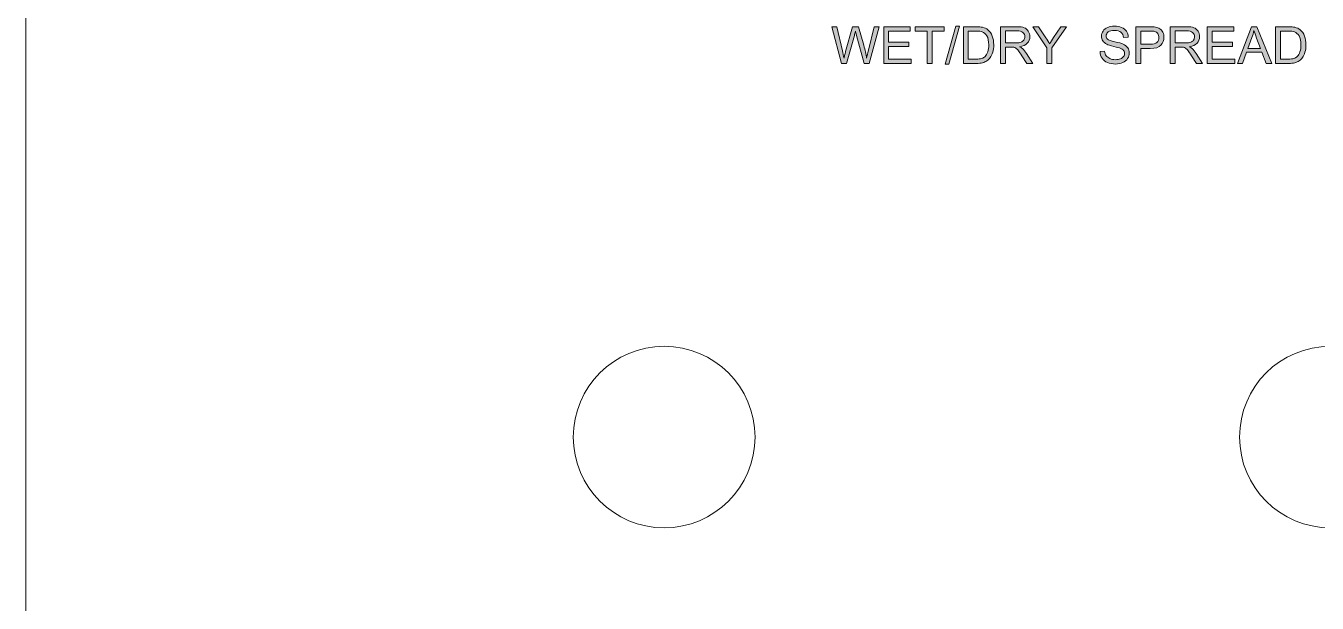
# Model space of a CAD drawing. Header units: inches. Extents: x 0 to 108, y -222 to 0.
# Drawn here: x 0.1 to 53.4, y -55.7 to -31.9 of the extents above; entities that cross this region are included whole.
import ezdxf

# ---------------------------------------------------------------- set-up
doc = ezdxf.new("R2010")
doc.units = ezdxf.units.IN
doc.header["$MEASUREMENT"] = 0
doc.layers.add('Decoupe', color=7, linetype='Continuous')
doc.layers.add('Impression', color=7, linetype='Continuous')

# ---------------------------------------------------------------- blocks, each defined once
blk = doc.blocks.new('block 2')
at = {"layer": 'Decoupe', "color": 240, "lineweight": 18, "true_color": 0xed1c24}
blk.add_lwpolyline([(107.823, -222.123), (0.127, -222.123), (0.127, -0.127), (107.823, -0.127), (107.823, -222.123)], dxfattribs=at)
for points in [[(30.225, -48.855), (30.225, -50.926), (28.546, -52.605), (26.475, -52.605), (24.404, -52.605), (22.725, -50.926), (22.725, -48.855), (22.725, -46.784), (24.404, -45.105), (26.475, -45.105), (28.546, -45.105), (30.225, -46.784), (30.225, -48.855)], [(57.725, -48.855), (57.725, -50.926), (56.046, -52.605), (53.975, -52.605), (51.904, -52.605), (50.225, -50.926), (50.225, -48.855), (50.225, -46.784), (51.904, -45.105), (53.975, -45.105), (56.046, -45.105), (57.725, -46.784), (57.725, -48.855)]]:
    blk.add_open_spline(points, degree=3, knots=[0, 0, 0, 0, 1, 1, 1, 2, 2, 2, 3, 3, 3, 4, 4, 4, 4], dxfattribs=at)
blk = doc.blocks.new('block 30')
at = {"layer": 'Impression', "true_color": 0x231f20}
h = blk.add_hatch(color=250, dxfattribs=at)
h.dxf.hatch_style = 2
edge = h.paths.add_edge_path()
edge.add_spline(control_points=[(33.8, -33.42), (33.8, -33.42), (33.398, -31.905), (33.398, -31.905), (33.398, -31.905), (33.603, -31.905), (33.603, -31.905), (33.603, -31.905), (33.834, -32.898), (33.834, -32.898), (33.859, -33.002), (33.88, -33.105), (33.898, -33.208), (33.937, -33.046), (33.959, -32.953), (33.966, -32.928), (33.966, -32.928), (34.255, -31.905), (34.255, -31.905), (34.255, -31.905), (34.496, -31.905), (34.496, -31.905), (34.496, -31.905), (34.713, -32.672), (34.713, -32.672), (34.768, -32.862), (34.807, -33.041), (34.831, -33.208), (34.851, -33.112), (34.876, -33.002), (34.907, -32.878), (34.907, -32.878), (35.144, -31.905), (35.144, -31.905), (35.144, -31.905), (35.346, -31.905), (35.346, -31.905), (35.346, -31.905), (34.931, -33.42), (34.931, -33.42), (34.931, -33.42), (34.737, -33.42), (34.737, -33.42), (34.737, -33.42), (34.418, -32.265), (34.418, -32.265), (34.391, -32.169), (34.375, -32.11), (34.37, -32.088), (34.354, -32.157), (34.34, -32.216), (34.326, -32.265), (34.326, -32.265), (34.004, -33.42), (34.004, -33.42), (34.004, -33.42), (33.8, -33.42), (33.8, -33.42)], knot_values=[0, 0, 0, 0, 1, 1, 1, 2, 2, 2, 3, 3, 3, 4, 4, 4, 5, 5, 5, 6, 6, 6, 7, 7, 7, 8, 8, 8, 9, 9, 9, 10, 10, 10, 11, 11, 11, 12, 12, 12, 13, 13, 13, 14, 14, 14, 15, 15, 15, 16, 16, 16, 17, 17, 17, 18, 18, 18, 19, 19, 19, 19], degree=3, periodic=1)
h = blk.add_hatch(color=250, dxfattribs=at)
h.dxf.hatch_style = 2
h.paths.add_polyline_path([(35.537, -33.42), (35.537, -31.905), (36.633, -31.905), (36.633, -32.083), (35.738, -32.083), (35.738, -32.548), (36.576, -32.548), (36.576, -32.725), (35.738, -32.725), (35.738, -33.241), (36.668, -33.241), (36.668, -33.42)])
h = blk.add_hatch(color=250, dxfattribs=at)
h.dxf.hatch_style = 2
h.paths.add_polyline_path([(37.33, -33.42), (37.33, -32.083), (36.831, -32.083), (36.831, -31.905), (38.032, -31.905), (38.032, -32.083), (37.531, -32.083), (37.531, -33.42)])
h = blk.add_hatch(color=250, dxfattribs=at)
h.dxf.hatch_style = 2
h.paths.add_polyline_path([(38.075, -33.446), (38.514, -31.879), (38.663, -31.879), (38.224, -33.446)])
h = blk.add_hatch(color=250, dxfattribs=at)
h.dxf.hatch_style = 2
edge = h.paths.add_edge_path()
edge.add_spline(control_points=[(38.826, -33.42), (38.826, -33.42), (38.826, -31.905), (38.826, -31.905), (38.826, -31.905), (39.348, -31.905), (39.348, -31.905), (39.466, -31.905), (39.556, -31.912), (39.618, -31.926), (39.704, -31.946), (39.778, -31.983), (39.84, -32.035), (39.92, -32.102), (39.979, -32.189), (40.019, -32.294), (40.059, -32.399), (40.079, -32.519), (40.079, -32.654), (40.079, -32.769), (40.065, -32.871), (40.038, -32.96), (40.011, -33.049), (39.977, -33.122), (39.935, -33.181), (39.893, -33.239), (39.847, -33.285), (39.797, -33.318), (39.747, -33.351), (39.686, -33.377), (39.616, -33.394), (39.545, -33.411), (39.464, -33.42), (39.373, -33.42), (39.373, -33.42), (38.826, -33.42), (38.826, -33.42)], knot_values=[0, 0, 0, 0, 1, 1, 1, 2, 2, 2, 3, 3, 3, 4, 4, 4, 5, 5, 5, 6, 6, 6, 7, 7, 7, 8, 8, 8, 9, 9, 9, 10, 10, 10, 11, 11, 11, 12, 12, 12, 12], degree=3, periodic=1)
edge = h.paths.add_edge_path()
edge.add_spline(control_points=[(39.026, -33.241), (39.026, -33.241), (39.35, -33.241), (39.35, -33.241), (39.45, -33.241), (39.528, -33.232), (39.585, -33.213), (39.642, -33.195), (39.687, -33.168), (39.721, -33.135), (39.768, -33.087), (39.805, -33.023), (39.832, -32.943), (39.858, -32.863), (39.872, -32.765), (39.872, -32.651), (39.872, -32.492), (39.846, -32.371), (39.794, -32.286), (39.742, -32.2), (39.679, -32.143), (39.604, -32.114), (39.55, -32.094), (39.464, -32.083), (39.345, -32.083), (39.345, -32.083), (39.026, -32.083), (39.026, -32.083), (39.026, -32.083), (39.026, -33.241), (39.026, -33.241)], knot_values=[0, 0, 0, 0, 1, 1, 1, 2, 2, 2, 3, 3, 3, 4, 4, 4, 5, 5, 5, 6, 6, 6, 7, 7, 7, 8, 8, 8, 9, 9, 9, 10, 10, 10, 10], degree=3, periodic=1)
h = blk.add_hatch(color=250, dxfattribs=at)
h.dxf.hatch_style = 2
edge = h.paths.add_edge_path()
edge.add_spline(control_points=[(40.358, -33.42), (40.358, -33.42), (40.358, -31.905), (40.358, -31.905), (40.358, -31.905), (41.029, -31.905), (41.029, -31.905), (41.164, -31.905), (41.267, -31.918), (41.337, -31.946), (41.408, -31.973), (41.464, -32.021), (41.506, -32.09), (41.548, -32.159), (41.569, -32.235), (41.569, -32.318), (41.569, -32.426), (41.534, -32.516), (41.464, -32.59), (41.395, -32.664), (41.287, -32.71), (41.142, -32.73), (41.195, -32.756), (41.235, -32.781), (41.263, -32.806), (41.322, -32.86), (41.377, -32.927), (41.429, -33.007), (41.429, -33.007), (41.693, -33.42), (41.693, -33.42), (41.693, -33.42), (41.441, -33.42), (41.441, -33.42), (41.441, -33.42), (41.24, -33.105), (41.24, -33.105), (41.182, -33.014), (41.133, -32.944), (41.096, -32.896), (41.058, -32.848), (41.024, -32.814), (40.994, -32.795), (40.964, -32.775), (40.933, -32.762), (40.902, -32.754), (40.88, -32.749), (40.842, -32.747), (40.791, -32.747), (40.791, -32.747), (40.558, -32.747), (40.558, -32.747), (40.558, -32.747), (40.558, -33.42), (40.558, -33.42), (40.558, -33.42), (40.358, -33.42), (40.358, -33.42)], knot_values=[0, 0, 0, 0, 1, 1, 1, 2, 2, 2, 3, 3, 3, 4, 4, 4, 5, 5, 5, 6, 6, 6, 7, 7, 7, 8, 8, 8, 9, 9, 9, 10, 10, 10, 11, 11, 11, 12, 12, 12, 13, 13, 13, 14, 14, 14, 15, 15, 15, 16, 16, 16, 17, 17, 17, 18, 18, 18, 19, 19, 19, 19], degree=3, periodic=1)
edge = h.paths.add_edge_path()
edge.add_spline(control_points=[(40.558, -32.573), (40.558, -32.573), (40.989, -32.573), (40.989, -32.573), (41.081, -32.573), (41.152, -32.564), (41.204, -32.545), (41.256, -32.526), (41.295, -32.496), (41.322, -32.454), (41.349, -32.412), (41.362, -32.367), (41.362, -32.318), (41.362, -32.246), (41.336, -32.188), (41.284, -32.141), (41.232, -32.095), (41.15, -32.072), (41.038, -32.072), (41.038, -32.072), (40.558, -32.072), (40.558, -32.072), (40.558, -32.072), (40.558, -32.573), (40.558, -32.573)], knot_values=[0, 0, 0, 0, 1, 1, 1, 2, 2, 2, 3, 3, 3, 4, 4, 4, 5, 5, 5, 6, 6, 6, 7, 7, 7, 8, 8, 8, 8], degree=3, periodic=1)
h = blk.add_hatch(color=250, dxfattribs=at)
h.dxf.hatch_style = 2
edge = h.paths.add_edge_path()
edge.add_spline(control_points=[(42.272, -33.42), (42.272, -33.42), (42.272, -32.778), (42.272, -32.778), (42.272, -32.778), (41.688, -31.905), (41.688, -31.905), (41.688, -31.905), (41.932, -31.905), (41.932, -31.905), (41.932, -31.905), (42.23, -32.362), (42.23, -32.362), (42.285, -32.447), (42.337, -32.532), (42.384, -32.618), (42.43, -32.539), (42.485, -32.449), (42.55, -32.35), (42.55, -32.35), (42.843, -31.905), (42.843, -31.905), (42.843, -31.905), (43.077, -31.905), (43.077, -31.905), (43.077, -31.905), (42.472, -32.778), (42.472, -32.778), (42.472, -32.778), (42.472, -33.42), (42.472, -33.42), (42.472, -33.42), (42.272, -33.42), (42.272, -33.42)], knot_values=[0, 0, 0, 0, 1, 1, 1, 2, 2, 2, 3, 3, 3, 4, 4, 4, 5, 5, 5, 6, 6, 6, 7, 7, 7, 8, 8, 8, 9, 9, 9, 10, 10, 10, 11, 11, 11, 11], degree=3, periodic=1)
at = {"layer": 'Impression', "lineweight": 0}
for points in [[(35.537, -33.42), (35.537, -31.905), (36.633, -31.905), (36.633, -32.083), (35.738, -32.083), (35.738, -32.548), (36.576, -32.548), (36.576, -32.725), (35.738, -32.725), (35.738, -33.241), (36.668, -33.241), (36.668, -33.42), (35.537, -33.42)], [(37.33, -33.42), (37.33, -32.083), (36.831, -32.083), (36.831, -31.905), (38.032, -31.905), (38.032, -32.083), (37.531, -32.083), (37.531, -33.42), (37.33, -33.42)], [(38.075, -33.446), (38.514, -31.879), (38.663, -31.879), (38.224, -33.446), (38.075, -33.446)]]:
    blk.add_lwpolyline(points, dxfattribs=at)
for points, knots in [([(33.8, -33.42), (33.8, -33.42), (33.398, -31.905), (33.398, -31.905), (33.398, -31.905), (33.603, -31.905), (33.603, -31.905), (33.603, -31.905), (33.834, -32.898), (33.834, -32.898), (33.859, -33.002), (33.88, -33.105), (33.898, -33.208), (33.937, -33.046), (33.959, -32.953), (33.966, -32.928), (33.966, -32.928), (34.255, -31.905), (34.255, -31.905), (34.255, -31.905), (34.496, -31.905), (34.496, -31.905), (34.496, -31.905), (34.713, -32.672), (34.713, -32.672), (34.768, -32.862), (34.807, -33.041), (34.831, -33.208), (34.851, -33.112), (34.876, -33.002), (34.907, -32.878), (34.907, -32.878), (35.144, -31.905), (35.144, -31.905), (35.144, -31.905), (35.346, -31.905), (35.346, -31.905), (35.346, -31.905), (34.931, -33.42), (34.931, -33.42), (34.931, -33.42), (34.737, -33.42), (34.737, -33.42), (34.737, -33.42), (34.418, -32.265), (34.418, -32.265), (34.391, -32.169), (34.375, -32.11), (34.37, -32.088), (34.354, -32.157), (34.34, -32.216), (34.326, -32.265), (34.326, -32.265), (34.004, -33.42), (34.004, -33.42), (34.004, -33.42), (33.8, -33.42), (33.8, -33.42)], [0, 0, 0, 0, 1, 1, 1, 2, 2, 2, 3, 3, 3, 4, 4, 4, 5, 5, 5, 6, 6, 6, 7, 7, 7, 8, 8, 8, 9, 9, 9, 10, 10, 10, 11, 11, 11, 12, 12, 12, 13, 13, 13, 14, 14, 14, 15, 15, 15, 16, 16, 16, 17, 17, 17, 18, 18, 18, 19, 19, 19, 19]), ([(38.826, -33.42), (38.826, -33.42), (38.826, -31.905), (38.826, -31.905), (38.826, -31.905), (39.348, -31.905), (39.348, -31.905), (39.466, -31.905), (39.556, -31.912), (39.618, -31.926), (39.704, -31.946), (39.778, -31.983), (39.84, -32.035), (39.92, -32.102), (39.979, -32.189), (40.019, -32.294), (40.059, -32.399), (40.079, -32.519), (40.079, -32.654), (40.079, -32.769), (40.065, -32.871), (40.038, -32.96), (40.011, -33.049), (39.977, -33.122), (39.935, -33.181), (39.893, -33.239), (39.847, -33.285), (39.797, -33.318), (39.747, -33.351), (39.686, -33.377), (39.616, -33.394), (39.545, -33.411), (39.464, -33.42), (39.373, -33.42), (39.373, -33.42), (38.826, -33.42), (38.826, -33.42)], [0, 0, 0, 0, 1, 1, 1, 2, 2, 2, 3, 3, 3, 4, 4, 4, 5, 5, 5, 6, 6, 6, 7, 7, 7, 8, 8, 8, 9, 9, 9, 10, 10, 10, 11, 11, 11, 12, 12, 12, 12]), ([(40.358, -33.42), (40.358, -33.42), (40.358, -31.905), (40.358, -31.905), (40.358, -31.905), (41.029, -31.905), (41.029, -31.905), (41.164, -31.905), (41.267, -31.918), (41.337, -31.946), (41.408, -31.973), (41.464, -32.021), (41.506, -32.09), (41.548, -32.159), (41.569, -32.235), (41.569, -32.318), (41.569, -32.426), (41.534, -32.516), (41.464, -32.59), (41.395, -32.664), (41.287, -32.71), (41.142, -32.73), (41.195, -32.756), (41.235, -32.781), (41.263, -32.806), (41.322, -32.86), (41.377, -32.927), (41.429, -33.007), (41.429, -33.007), (41.693, -33.42), (41.693, -33.42), (41.693, -33.42), (41.441, -33.42), (41.441, -33.42), (41.441, -33.42), (41.24, -33.105), (41.24, -33.105), (41.182, -33.014), (41.133, -32.944), (41.096, -32.896), (41.058, -32.848), (41.024, -32.814), (40.994, -32.795), (40.964, -32.775), (40.933, -32.762), (40.902, -32.754), (40.88, -32.749), (40.842, -32.747), (40.791, -32.747), (40.791, -32.747), (40.558, -32.747), (40.558, -32.747), (40.558, -32.747), (40.558, -33.42), (40.558, -33.42), (40.558, -33.42), (40.358, -33.42), (40.358, -33.42)], [0, 0, 0, 0, 1, 1, 1, 2, 2, 2, 3, 3, 3, 4, 4, 4, 5, 5, 5, 6, 6, 6, 7, 7, 7, 8, 8, 8, 9, 9, 9, 10, 10, 10, 11, 11, 11, 12, 12, 12, 13, 13, 13, 14, 14, 14, 15, 15, 15, 16, 16, 16, 17, 17, 17, 18, 18, 18, 19, 19, 19, 19]), ([(42.272, -33.42), (42.272, -33.42), (42.272, -32.778), (42.272, -32.778), (42.272, -32.778), (41.688, -31.905), (41.688, -31.905), (41.688, -31.905), (41.932, -31.905), (41.932, -31.905), (41.932, -31.905), (42.23, -32.362), (42.23, -32.362), (42.285, -32.447), (42.337, -32.532), (42.384, -32.618), (42.43, -32.539), (42.485, -32.449), (42.55, -32.35), (42.55, -32.35), (42.843, -31.905), (42.843, -31.905), (42.843, -31.905), (43.077, -31.905), (43.077, -31.905), (43.077, -31.905), (42.472, -32.778), (42.472, -32.778), (42.472, -32.778), (42.472, -33.42), (42.472, -33.42), (42.472, -33.42), (42.272, -33.42), (42.272, -33.42)], [0, 0, 0, 0, 1, 1, 1, 2, 2, 2, 3, 3, 3, 4, 4, 4, 5, 5, 5, 6, 6, 6, 7, 7, 7, 8, 8, 8, 9, 9, 9, 10, 10, 10, 11, 11, 11, 11]), ([(39.026, -33.241), (39.026, -33.241), (39.35, -33.241), (39.35, -33.241), (39.45, -33.241), (39.528, -33.232), (39.585, -33.213), (39.642, -33.195), (39.687, -33.168), (39.721, -33.135), (39.768, -33.087), (39.805, -33.023), (39.832, -32.943), (39.858, -32.863), (39.872, -32.765), (39.872, -32.651), (39.872, -32.492), (39.846, -32.371), (39.794, -32.286), (39.742, -32.2), (39.679, -32.143), (39.604, -32.114), (39.55, -32.094), (39.464, -32.083), (39.345, -32.083), (39.345, -32.083), (39.026, -32.083), (39.026, -32.083), (39.026, -32.083), (39.026, -33.241), (39.026, -33.241)], [0, 0, 0, 0, 1, 1, 1, 2, 2, 2, 3, 3, 3, 4, 4, 4, 5, 5, 5, 6, 6, 6, 7, 7, 7, 8, 8, 8, 9, 9, 9, 10, 10, 10, 10]), ([(40.558, -32.573), (40.558, -32.573), (40.989, -32.573), (40.989, -32.573), (41.081, -32.573), (41.152, -32.564), (41.204, -32.545), (41.256, -32.526), (41.295, -32.496), (41.322, -32.454), (41.349, -32.412), (41.362, -32.367), (41.362, -32.318), (41.362, -32.246), (41.336, -32.188), (41.284, -32.141), (41.232, -32.095), (41.15, -32.072), (41.038, -32.072), (41.038, -32.072), (40.558, -32.072), (40.558, -32.072), (40.558, -32.072), (40.558, -32.573), (40.558, -32.573)], [0, 0, 0, 0, 1, 1, 1, 2, 2, 2, 3, 3, 3, 4, 4, 4, 5, 5, 5, 6, 6, 6, 7, 7, 7, 8, 8, 8, 8])]:
    blk.add_open_spline(points, degree=3, knots=knots, dxfattribs=at)
blk = doc.blocks.new('block 31')
at = {"layer": 'Impression', "true_color": 0x231f20}
h = blk.add_hatch(color=250, dxfattribs=at)
h.dxf.hatch_style = 2
edge = h.paths.add_edge_path()
edge.add_spline(control_points=[(44.468, -32.933), (44.468, -32.933), (44.657, -32.917), (44.657, -32.917), (44.666, -32.992), (44.687, -33.054), (44.719, -33.103), (44.752, -33.152), (44.803, -33.191), (44.872, -33.221), (44.941, -33.251), (45.018, -33.266), (45.105, -33.266), (45.181, -33.266), (45.249, -33.254), (45.307, -33.232), (45.366, -33.209), (45.409, -33.178), (45.438, -33.138), (45.466, -33.099), (45.481, -33.055), (45.481, -33.008), (45.481, -32.961), (45.467, -32.919), (45.439, -32.884), (45.412, -32.848), (45.366, -32.819), (45.303, -32.795), (45.262, -32.779), (45.172, -32.754), (45.033, -32.721), (44.894, -32.687), (44.797, -32.656), (44.741, -32.626), (44.668, -32.588), (44.614, -32.541), (44.579, -32.485), (44.543, -32.429), (44.526, -32.366), (44.526, -32.296), (44.526, -32.22), (44.547, -32.148), (44.591, -32.082), (44.634, -32.015), (44.698, -31.965), (44.781, -31.931), (44.864, -31.896), (44.957, -31.879), (45.059, -31.879), (45.171, -31.879), (45.271, -31.897), (45.356, -31.933), (45.442, -31.969), (45.508, -32.023), (45.554, -32.093), (45.6, -32.163), (45.625, -32.243), (45.629, -32.332), (45.629, -32.332), (45.436, -32.346), (45.436, -32.346), (45.426, -32.25), (45.391, -32.178), (45.331, -32.129), (45.272, -32.08), (45.184, -32.056), (45.067, -32.056), (44.946, -32.056), (44.858, -32.078), (44.802, -32.122), (44.747, -32.167), (44.719, -32.22), (44.719, -32.283), (44.719, -32.337), (44.739, -32.382), (44.778, -32.417), (44.817, -32.452), (44.917, -32.488), (45.08, -32.525), (45.243, -32.562), (45.355, -32.594), (45.416, -32.622), (45.504, -32.663), (45.569, -32.714), (45.611, -32.776), (45.653, -32.839), (45.674, -32.911), (45.674, -32.992), (45.674, -33.073), (45.651, -33.149), (45.605, -33.22), (45.559, -33.291), (45.492, -33.347), (45.406, -33.386), (45.319, -33.426), (45.222, -33.446), (45.114, -33.446), (44.977, -33.446), (44.862, -33.426), (44.769, -33.386), (44.676, -33.346), (44.604, -33.286), (44.551, -33.205), (44.498, -33.125), (44.471, -33.034), (44.468, -32.933)], knot_values=[0, 0, 0, 0, 1, 1, 1, 2, 2, 2, 3, 3, 3, 4, 4, 4, 5, 5, 5, 6, 6, 6, 7, 7, 7, 8, 8, 8, 9, 9, 9, 10, 10, 10, 11, 11, 11, 12, 12, 12, 13, 13, 13, 14, 14, 14, 15, 15, 15, 16, 16, 16, 17, 17, 17, 18, 18, 18, 19, 19, 19, 20, 20, 20, 21, 21, 21, 22, 22, 22, 23, 23, 23, 24, 24, 24, 25, 25, 25, 26, 26, 26, 27, 27, 27, 28, 28, 28, 29, 29, 29, 30, 30, 30, 31, 31, 31, 32, 32, 32, 33, 33, 33, 34, 34, 34, 35, 35, 35, 35], degree=3, periodic=1)
h = blk.add_hatch(color=250, dxfattribs=at)
h.dxf.hatch_style = 2
edge = h.paths.add_edge_path()
edge.add_spline(control_points=[(45.948, -33.42), (45.948, -33.42), (45.948, -31.905), (45.948, -31.905), (45.948, -31.905), (46.519, -31.905), (46.519, -31.905), (46.62, -31.905), (46.697, -31.91), (46.75, -31.919), (46.824, -31.932), (46.887, -31.955), (46.937, -31.99), (46.987, -32.025), (47.028, -32.073), (47.059, -32.136), (47.089, -32.199), (47.104, -32.268), (47.104, -32.343), (47.104, -32.472), (47.063, -32.581), (46.981, -32.67), (46.899, -32.759), (46.751, -32.804), (46.537, -32.804), (46.537, -32.804), (46.148, -32.804), (46.148, -32.804), (46.148, -32.804), (46.148, -33.42), (46.148, -33.42), (46.148, -33.42), (45.948, -33.42), (45.948, -33.42)], knot_values=[0, 0, 0, 0, 1, 1, 1, 2, 2, 2, 3, 3, 3, 4, 4, 4, 5, 5, 5, 6, 6, 6, 7, 7, 7, 8, 8, 8, 9, 9, 9, 10, 10, 10, 11, 11, 11, 11], degree=3, periodic=1)
edge = h.paths.add_edge_path()
edge.add_spline(control_points=[(46.148, -32.625), (46.148, -32.625), (46.54, -32.625), (46.54, -32.625), (46.67, -32.625), (46.762, -32.601), (46.816, -32.553), (46.871, -32.504), (46.898, -32.437), (46.898, -32.349), (46.898, -32.286), (46.882, -32.231), (46.85, -32.186), (46.817, -32.141), (46.775, -32.111), (46.723, -32.097), (46.689, -32.088), (46.627, -32.083), (46.536, -32.083), (46.536, -32.083), (46.148, -32.083), (46.148, -32.083), (46.148, -32.083), (46.148, -32.625), (46.148, -32.625)], knot_values=[0, 0, 0, 0, 1, 1, 1, 2, 2, 2, 3, 3, 3, 4, 4, 4, 5, 5, 5, 6, 6, 6, 7, 7, 7, 8, 8, 8, 8], degree=3, periodic=1)
h = blk.add_hatch(color=250, dxfattribs=at)
h.dxf.hatch_style = 2
edge = h.paths.add_edge_path()
edge.add_spline(control_points=[(47.363, -33.42), (47.363, -33.42), (47.363, -31.905), (47.363, -31.905), (47.363, -31.905), (48.035, -31.905), (48.035, -31.905), (48.17, -31.905), (48.272, -31.918), (48.343, -31.946), (48.413, -31.973), (48.469, -32.021), (48.511, -32.09), (48.553, -32.159), (48.574, -32.235), (48.574, -32.318), (48.574, -32.426), (48.539, -32.516), (48.47, -32.59), (48.4, -32.664), (48.293, -32.71), (48.147, -32.73), (48.2, -32.756), (48.241, -32.781), (48.268, -32.806), (48.327, -32.86), (48.382, -32.927), (48.435, -33.007), (48.435, -33.007), (48.698, -33.42), (48.698, -33.42), (48.698, -33.42), (48.446, -33.42), (48.446, -33.42), (48.446, -33.42), (48.245, -33.105), (48.245, -33.105), (48.187, -33.014), (48.139, -32.944), (48.101, -32.896), (48.063, -32.848), (48.029, -32.814), (47.999, -32.795), (47.969, -32.775), (47.939, -32.762), (47.907, -32.754), (47.885, -32.749), (47.848, -32.747), (47.796, -32.747), (47.796, -32.747), (47.563, -32.747), (47.563, -32.747), (47.563, -32.747), (47.563, -33.42), (47.563, -33.42), (47.563, -33.42), (47.363, -33.42), (47.363, -33.42)], knot_values=[0, 0, 0, 0, 1, 1, 1, 2, 2, 2, 3, 3, 3, 4, 4, 4, 5, 5, 5, 6, 6, 6, 7, 7, 7, 8, 8, 8, 9, 9, 9, 10, 10, 10, 11, 11, 11, 12, 12, 12, 13, 13, 13, 14, 14, 14, 15, 15, 15, 16, 16, 16, 17, 17, 17, 18, 18, 18, 19, 19, 19, 19], degree=3, periodic=1)
edge = h.paths.add_edge_path()
edge.add_spline(control_points=[(47.563, -32.573), (47.563, -32.573), (47.994, -32.573), (47.994, -32.573), (48.086, -32.573), (48.158, -32.564), (48.209, -32.545), (48.261, -32.526), (48.3, -32.496), (48.327, -32.454), (48.354, -32.412), (48.367, -32.367), (48.367, -32.318), (48.367, -32.246), (48.341, -32.188), (48.289, -32.141), (48.237, -32.095), (48.155, -32.072), (48.043, -32.072), (48.043, -32.072), (47.563, -32.072), (47.563, -32.072), (47.563, -32.072), (47.563, -32.573), (47.563, -32.573)], knot_values=[0, 0, 0, 0, 1, 1, 1, 2, 2, 2, 3, 3, 3, 4, 4, 4, 5, 5, 5, 6, 6, 6, 7, 7, 7, 8, 8, 8, 8], degree=3, periodic=1)
h = blk.add_hatch(color=250, dxfattribs=at)
h.dxf.hatch_style = 2
h.paths.add_polyline_path([(48.892, -33.42), (48.892, -31.905), (49.988, -31.905), (49.988, -32.083), (49.093, -32.083), (49.093, -32.548), (49.931, -32.548), (49.931, -32.725), (49.093, -32.725), (49.093, -33.241), (50.023, -33.241), (50.023, -33.42)])
h = blk.add_hatch(color=250, dxfattribs=at)
h.dxf.hatch_style = 2
h.paths.add_polyline_path([(50.134, -33.42), (50.716, -31.905), (50.932, -31.905), (51.552, -33.42), (51.323, -33.42), (51.147, -32.961), (50.513, -32.961), (50.347, -33.42)])
edge = h.paths.add_edge_path()
edge.add_spline(control_points=[(50.571, -32.798), (50.571, -32.798), (51.085, -32.798), (51.085, -32.798), (51.085, -32.798), (50.926, -32.378), (50.926, -32.378), (50.878, -32.251), (50.842, -32.146), (50.819, -32.064), (50.8, -32.161), (50.772, -32.257), (50.737, -32.353), (50.737, -32.353), (50.571, -32.798), (50.571, -32.798)], knot_values=[0, 0, 0, 0, 1, 1, 1, 2, 2, 2, 3, 3, 3, 4, 4, 4, 5, 5, 5, 5], degree=3, periodic=1)
h = blk.add_hatch(color=250, dxfattribs=at)
h.dxf.hatch_style = 2
edge = h.paths.add_edge_path()
edge.add_spline(control_points=[(51.712, -33.42), (51.712, -33.42), (51.712, -31.905), (51.712, -31.905), (51.712, -31.905), (52.234, -31.905), (52.234, -31.905), (52.352, -31.905), (52.442, -31.912), (52.504, -31.926), (52.59, -31.946), (52.664, -31.983), (52.726, -32.035), (52.806, -32.102), (52.865, -32.189), (52.905, -32.294), (52.945, -32.399), (52.965, -32.519), (52.965, -32.654), (52.965, -32.769), (52.951, -32.871), (52.924, -32.96), (52.897, -33.049), (52.863, -33.122), (52.821, -33.181), (52.779, -33.239), (52.733, -33.285), (52.683, -33.318), (52.633, -33.351), (52.573, -33.377), (52.502, -33.394), (52.431, -33.411), (52.35, -33.42), (52.259, -33.42), (52.259, -33.42), (51.712, -33.42), (51.712, -33.42)], knot_values=[0, 0, 0, 0, 1, 1, 1, 2, 2, 2, 3, 3, 3, 4, 4, 4, 5, 5, 5, 6, 6, 6, 7, 7, 7, 8, 8, 8, 9, 9, 9, 10, 10, 10, 11, 11, 11, 12, 12, 12, 12], degree=3, periodic=1)
edge = h.paths.add_edge_path()
edge.add_spline(control_points=[(51.912, -33.241), (51.912, -33.241), (52.236, -33.241), (52.236, -33.241), (52.336, -33.241), (52.414, -33.232), (52.471, -33.213), (52.528, -33.195), (52.573, -33.168), (52.607, -33.135), (52.654, -33.087), (52.691, -33.023), (52.718, -32.943), (52.744, -32.863), (52.758, -32.765), (52.758, -32.651), (52.758, -32.492), (52.732, -32.371), (52.68, -32.286), (52.628, -32.2), (52.565, -32.143), (52.49, -32.114), (52.436, -32.094), (52.35, -32.083), (52.231, -32.083), (52.231, -32.083), (51.912, -32.083), (51.912, -32.083), (51.912, -32.083), (51.912, -33.241), (51.912, -33.241)], knot_values=[0, 0, 0, 0, 1, 1, 1, 2, 2, 2, 3, 3, 3, 4, 4, 4, 5, 5, 5, 6, 6, 6, 7, 7, 7, 8, 8, 8, 9, 9, 9, 10, 10, 10, 10], degree=3, periodic=1)
at = {"layer": 'Impression', "lineweight": 0}
for points in [[(48.892, -33.42), (48.892, -31.905), (49.988, -31.905), (49.988, -32.083), (49.093, -32.083), (49.093, -32.548), (49.931, -32.548), (49.931, -32.725), (49.093, -32.725), (49.093, -33.241), (50.023, -33.241), (50.023, -33.42), (48.892, -33.42)], [(50.134, -33.42), (50.716, -31.905), (50.932, -31.905), (51.552, -33.42), (51.323, -33.42), (51.147, -32.961), (50.513, -32.961), (50.347, -33.42), (50.134, -33.42)]]:
    blk.add_lwpolyline(points, dxfattribs=at)
for points, knots in [([(44.468, -32.933), (44.468, -32.933), (44.657, -32.917), (44.657, -32.917), (44.666, -32.992), (44.687, -33.054), (44.719, -33.103), (44.752, -33.152), (44.803, -33.191), (44.872, -33.221), (44.941, -33.251), (45.018, -33.266), (45.105, -33.266), (45.181, -33.266), (45.249, -33.254), (45.307, -33.232), (45.366, -33.209), (45.409, -33.178), (45.438, -33.138), (45.466, -33.099), (45.481, -33.055), (45.481, -33.008), (45.481, -32.961), (45.467, -32.919), (45.439, -32.884), (45.412, -32.848), (45.366, -32.819), (45.303, -32.795), (45.262, -32.779), (45.172, -32.754), (45.033, -32.721), (44.894, -32.687), (44.797, -32.656), (44.741, -32.626), (44.668, -32.588), (44.614, -32.541), (44.579, -32.485), (44.543, -32.429), (44.526, -32.366), (44.526, -32.296), (44.526, -32.22), (44.547, -32.148), (44.591, -32.082), (44.634, -32.015), (44.698, -31.965), (44.781, -31.931), (44.864, -31.896), (44.957, -31.879), (45.059, -31.879), (45.171, -31.879), (45.271, -31.897), (45.356, -31.933), (45.442, -31.969), (45.508, -32.023), (45.554, -32.093), (45.6, -32.163), (45.625, -32.243), (45.629, -32.332), (45.629, -32.332), (45.436, -32.346), (45.436, -32.346), (45.426, -32.25), (45.391, -32.178), (45.331, -32.129), (45.272, -32.08), (45.184, -32.056), (45.067, -32.056), (44.946, -32.056), (44.858, -32.078), (44.802, -32.122), (44.747, -32.167), (44.719, -32.22), (44.719, -32.283), (44.719, -32.337), (44.739, -32.382), (44.778, -32.417), (44.817, -32.452), (44.917, -32.488), (45.08, -32.525), (45.243, -32.562), (45.355, -32.594), (45.416, -32.622), (45.504, -32.663), (45.569, -32.714), (45.611, -32.776), (45.653, -32.839), (45.674, -32.911), (45.674, -32.992), (45.674, -33.073), (45.651, -33.149), (45.605, -33.22), (45.559, -33.291), (45.492, -33.347), (45.406, -33.386), (45.319, -33.426), (45.222, -33.446), (45.114, -33.446), (44.977, -33.446), (44.862, -33.426), (44.769, -33.386), (44.676, -33.346), (44.604, -33.286), (44.551, -33.205), (44.498, -33.125), (44.471, -33.034), (44.468, -32.933)], [0, 0, 0, 0, 1, 1, 1, 2, 2, 2, 3, 3, 3, 4, 4, 4, 5, 5, 5, 6, 6, 6, 7, 7, 7, 8, 8, 8, 9, 9, 9, 10, 10, 10, 11, 11, 11, 12, 12, 12, 13, 13, 13, 14, 14, 14, 15, 15, 15, 16, 16, 16, 17, 17, 17, 18, 18, 18, 19, 19, 19, 20, 20, 20, 21, 21, 21, 22, 22, 22, 23, 23, 23, 24, 24, 24, 25, 25, 25, 26, 26, 26, 27, 27, 27, 28, 28, 28, 29, 29, 29, 30, 30, 30, 31, 31, 31, 32, 32, 32, 33, 33, 33, 34, 34, 34, 35, 35, 35, 35]), ([(45.948, -33.42), (45.948, -33.42), (45.948, -31.905), (45.948, -31.905), (45.948, -31.905), (46.519, -31.905), (46.519, -31.905), (46.62, -31.905), (46.697, -31.91), (46.75, -31.919), (46.824, -31.932), (46.887, -31.955), (46.937, -31.99), (46.987, -32.025), (47.028, -32.073), (47.059, -32.136), (47.089, -32.199), (47.104, -32.268), (47.104, -32.343), (47.104, -32.472), (47.063, -32.581), (46.981, -32.67), (46.899, -32.759), (46.751, -32.804), (46.537, -32.804), (46.537, -32.804), (46.148, -32.804), (46.148, -32.804), (46.148, -32.804), (46.148, -33.42), (46.148, -33.42), (46.148, -33.42), (45.948, -33.42), (45.948, -33.42)], [0, 0, 0, 0, 1, 1, 1, 2, 2, 2, 3, 3, 3, 4, 4, 4, 5, 5, 5, 6, 6, 6, 7, 7, 7, 8, 8, 8, 9, 9, 9, 10, 10, 10, 11, 11, 11, 11]), ([(47.363, -33.42), (47.363, -33.42), (47.363, -31.905), (47.363, -31.905), (47.363, -31.905), (48.035, -31.905), (48.035, -31.905), (48.17, -31.905), (48.272, -31.918), (48.343, -31.946), (48.413, -31.973), (48.469, -32.021), (48.511, -32.09), (48.553, -32.159), (48.574, -32.235), (48.574, -32.318), (48.574, -32.426), (48.539, -32.516), (48.47, -32.59), (48.4, -32.664), (48.293, -32.71), (48.147, -32.73), (48.2, -32.756), (48.241, -32.781), (48.268, -32.806), (48.327, -32.86), (48.382, -32.927), (48.435, -33.007), (48.435, -33.007), (48.698, -33.42), (48.698, -33.42), (48.698, -33.42), (48.446, -33.42), (48.446, -33.42), (48.446, -33.42), (48.245, -33.105), (48.245, -33.105), (48.187, -33.014), (48.139, -32.944), (48.101, -32.896), (48.063, -32.848), (48.029, -32.814), (47.999, -32.795), (47.969, -32.775), (47.939, -32.762), (47.907, -32.754), (47.885, -32.749), (47.848, -32.747), (47.796, -32.747), (47.796, -32.747), (47.563, -32.747), (47.563, -32.747), (47.563, -32.747), (47.563, -33.42), (47.563, -33.42), (47.563, -33.42), (47.363, -33.42), (47.363, -33.42)], [0, 0, 0, 0, 1, 1, 1, 2, 2, 2, 3, 3, 3, 4, 4, 4, 5, 5, 5, 6, 6, 6, 7, 7, 7, 8, 8, 8, 9, 9, 9, 10, 10, 10, 11, 11, 11, 12, 12, 12, 13, 13, 13, 14, 14, 14, 15, 15, 15, 16, 16, 16, 17, 17, 17, 18, 18, 18, 19, 19, 19, 19]), ([(51.712, -33.42), (51.712, -33.42), (51.712, -31.905), (51.712, -31.905), (51.712, -31.905), (52.234, -31.905), (52.234, -31.905), (52.352, -31.905), (52.442, -31.912), (52.504, -31.926), (52.59, -31.946), (52.664, -31.983), (52.726, -32.035), (52.806, -32.102), (52.865, -32.189), (52.905, -32.294), (52.945, -32.399), (52.965, -32.519), (52.965, -32.654), (52.965, -32.769), (52.951, -32.871), (52.924, -32.96), (52.897, -33.049), (52.863, -33.122), (52.821, -33.181), (52.779, -33.239), (52.733, -33.285), (52.683, -33.318), (52.633, -33.351), (52.573, -33.377), (52.502, -33.394), (52.431, -33.411), (52.35, -33.42), (52.259, -33.42), (52.259, -33.42), (51.712, -33.42), (51.712, -33.42)], [0, 0, 0, 0, 1, 1, 1, 2, 2, 2, 3, 3, 3, 4, 4, 4, 5, 5, 5, 6, 6, 6, 7, 7, 7, 8, 8, 8, 9, 9, 9, 10, 10, 10, 11, 11, 11, 12, 12, 12, 12]), ([(46.148, -32.625), (46.148, -32.625), (46.54, -32.625), (46.54, -32.625), (46.67, -32.625), (46.762, -32.601), (46.816, -32.553), (46.871, -32.504), (46.898, -32.437), (46.898, -32.349), (46.898, -32.286), (46.882, -32.231), (46.85, -32.186), (46.817, -32.141), (46.775, -32.111), (46.723, -32.097), (46.689, -32.088), (46.627, -32.083), (46.536, -32.083), (46.536, -32.083), (46.148, -32.083), (46.148, -32.083), (46.148, -32.083), (46.148, -32.625), (46.148, -32.625)], [0, 0, 0, 0, 1, 1, 1, 2, 2, 2, 3, 3, 3, 4, 4, 4, 5, 5, 5, 6, 6, 6, 7, 7, 7, 8, 8, 8, 8]), ([(47.563, -32.573), (47.563, -32.573), (47.994, -32.573), (47.994, -32.573), (48.086, -32.573), (48.158, -32.564), (48.209, -32.545), (48.261, -32.526), (48.3, -32.496), (48.327, -32.454), (48.354, -32.412), (48.367, -32.367), (48.367, -32.318), (48.367, -32.246), (48.341, -32.188), (48.289, -32.141), (48.237, -32.095), (48.155, -32.072), (48.043, -32.072), (48.043, -32.072), (47.563, -32.072), (47.563, -32.072), (47.563, -32.072), (47.563, -32.573), (47.563, -32.573)], [0, 0, 0, 0, 1, 1, 1, 2, 2, 2, 3, 3, 3, 4, 4, 4, 5, 5, 5, 6, 6, 6, 7, 7, 7, 8, 8, 8, 8]), ([(50.571, -32.798), (50.571, -32.798), (51.085, -32.798), (51.085, -32.798), (51.085, -32.798), (50.926, -32.378), (50.926, -32.378), (50.878, -32.251), (50.842, -32.146), (50.819, -32.064), (50.8, -32.161), (50.772, -32.257), (50.737, -32.353), (50.737, -32.353), (50.571, -32.798), (50.571, -32.798)], [0, 0, 0, 0, 1, 1, 1, 2, 2, 2, 3, 3, 3, 4, 4, 4, 5, 5, 5, 5]), ([(51.912, -33.241), (51.912, -33.241), (52.236, -33.241), (52.236, -33.241), (52.336, -33.241), (52.414, -33.232), (52.471, -33.213), (52.528, -33.195), (52.573, -33.168), (52.607, -33.135), (52.654, -33.087), (52.691, -33.023), (52.718, -32.943), (52.744, -32.863), (52.758, -32.765), (52.758, -32.651), (52.758, -32.492), (52.732, -32.371), (52.68, -32.286), (52.628, -32.2), (52.565, -32.143), (52.49, -32.114), (52.436, -32.094), (52.35, -32.083), (52.231, -32.083), (52.231, -32.083), (51.912, -32.083), (51.912, -32.083), (51.912, -32.083), (51.912, -33.241), (51.912, -33.241)], [0, 0, 0, 0, 1, 1, 1, 2, 2, 2, 3, 3, 3, 4, 4, 4, 5, 5, 5, 6, 6, 6, 7, 7, 7, 8, 8, 8, 9, 9, 9, 10, 10, 10, 10])]:
    blk.add_open_spline(points, degree=3, knots=knots, dxfattribs=at)

msp = doc.modelspace()

# ---------------------------------------------------------------- block references
at = {"layer": 'Decoupe'}
msp.add_blockref('block 2', (0, 0), dxfattribs=at)
at = {"layer": 'Impression'}
for name in ['block 30', 'block 31']:
    msp.add_blockref(name, (0, 0), dxfattribs=at)

doc.saveas('drawing.dxf')
